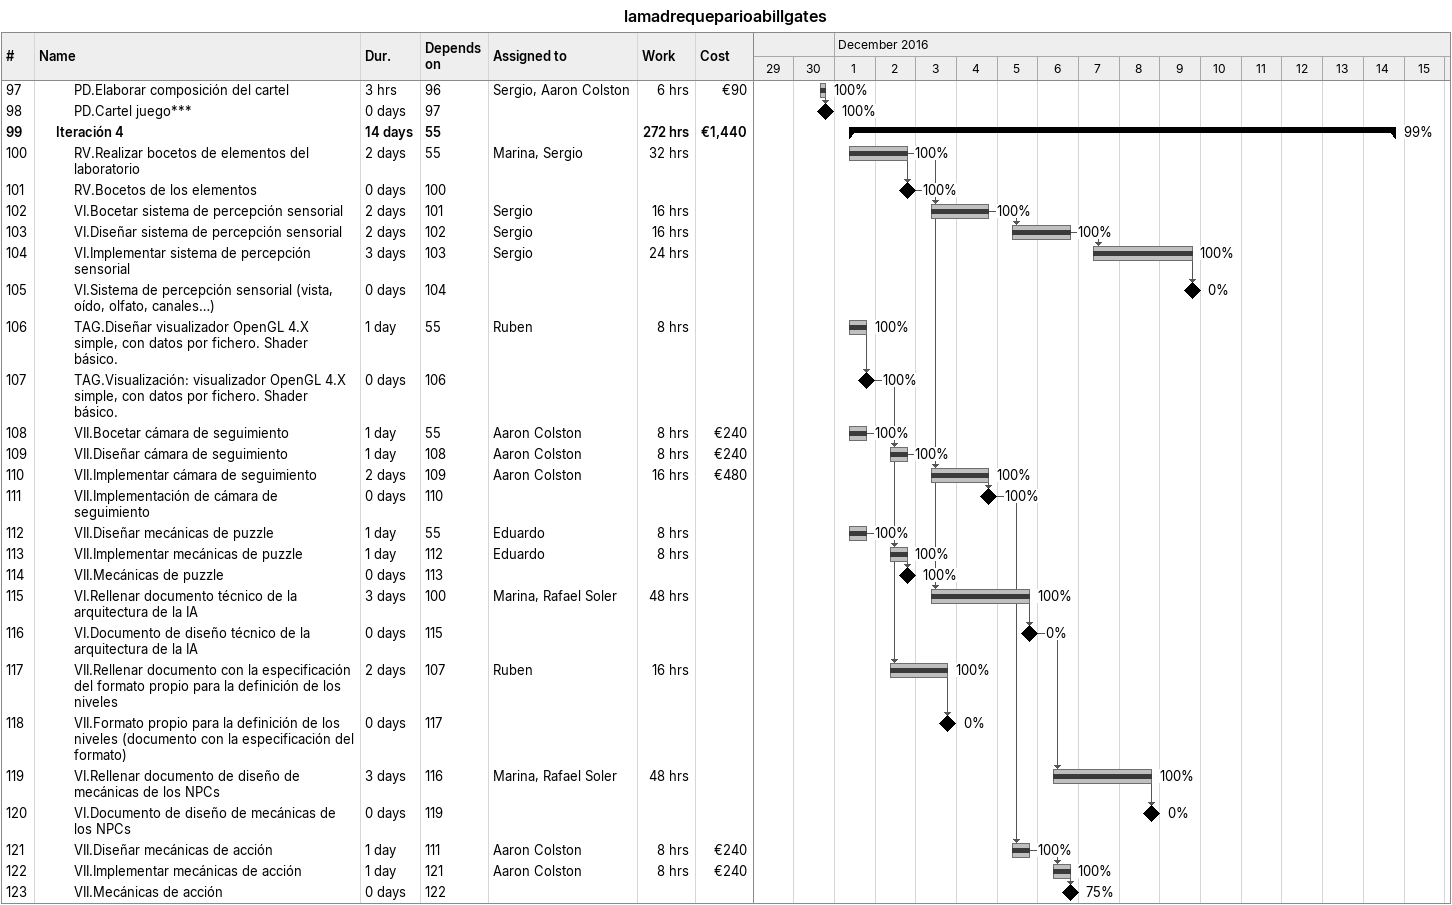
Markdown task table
lamadrequeparioabillgates

| ID | Level | Task | Duration | Start | Finish | Predecessors | Resources | % complete | Work (h) | Cost (€) |
|---|---|---|---|---|---|---|---|---|---|---|
| 97 | 3 | PD.Elaborar composición del cartel | 3h | 2016-11-30 | 2016-11-30 | 96 | Sergio, Aaron Colston | 100 | 6 | 90 |
| 98 | 3 | PD.Cartel juego*** | 0d | 2016-11-30 | 2016-11-30 | 97 |  | 100 |  |  |
| 99 | 2 | **Iteración 4** | 14d | 2016-12-01 | 2016-12-14 | 55 |  | 99 | 272 | 1440 |
| 100 | 3 | RV.Realizar bocetos de elementos del laboratorio | 2d | 2016-12-01 | 2016-12-02 | 55 | Marina, Sergio | 100 | 32 |  |
| 101 | 3 | RV.Bocetos de los elementos | 0d | 2016-12-02 | 2016-12-02 | 100 |  | 100 |  |  |
| 102 | 3 | VI.Bocetar sistema de percepción sensorial | 2d | 2016-12-03 | 2016-12-04 | 101 | Sergio | 100 | 16 |  |
| 103 | 3 | VI.Diseñar sistema de percepción sensorial | 2d | 2016-12-05 | 2016-12-06 | 102 | Sergio | 100 | 16 |  |
| 104 | 3 | VI.Implementar sistema de percepción sensorial | 3d | 2016-12-07 | 2016-12-09 | 103 | Sergio | 100 | 24 |  |
| 105 | 3 | VI.Sistema de percepción sensorial (vista, oído, olfato, canales…) | 0d | 2016-12-09 | 2016-12-09 | 104 |  | 0 |  |  |
| 106 | 3 | TAG.Diseñar visualizador OpenGL 4.X simple, con datos por fichero. Shader básico. | 1d | 2016-12-01 | 2016-12-01 | 55 | Ruben | 100 | 8 |  |
| 107 | 3 | TAG.Visualización: visualizador OpenGL 4.X simple, con datos por fichero. Shader básico. | 0d | 2016-12-01 | 2016-12-01 | 106 |  | 100 |  |  |
| 108 | 3 | VII.Bocetar cámara de seguimiento | 1d | 2016-12-01 | 2016-12-01 | 55 | Aaron Colston | 100 | 8 | 240 |
| 109 | 3 | VII.Diseñar cámara de seguimiento | 1d | 2016-12-02 | 2016-12-02 | 108 | Aaron Colston | 100 | 8 | 240 |
| 110 | 3 | VII.Implementar cámara de seguimiento | 2d | 2016-12-03 | 2016-12-04 | 109 | Aaron Colston | 100 | 16 | 480 |
| 111 | 3 | VII.Implementación de cámara de seguimiento | 0d | 2016-12-04 | 2016-12-04 | 110 |  | 100 |  |  |
| 112 | 3 | VII.Diseñar mecánicas de puzzle | 1d | 2016-12-01 | 2016-12-01 | 55 | Eduardo | 100 | 8 |  |
| 113 | 3 | VII.Implementar mecánicas de puzzle | 1d | 2016-12-02 | 2016-12-02 | 112 | Eduardo | 100 | 8 |  |
| 114 | 3 | VII.Mecánicas de puzzle | 0d | 2016-12-02 | 2016-12-02 | 113 |  | 100 |  |  |
| 115 | 3 | VI.Rellenar documento técnico de la arquitectura de la IA | 3d | 2016-12-03 | 2016-12-05 | 100 | Marina, Rafael Soler | 100 | 48 |  |
| 116 | 3 | VI.Documento de diseño técnico de la arquitectura de la IA | 0d | 2016-12-05 | 2016-12-05 | 115 |  | 0 |  |  |
| 117 | 3 | VII.Rellenar documento con la especificación del formato propio para la definición de los niveles | 2d | 2016-12-02 | 2016-12-03 | 107 | Ruben | 100 | 16 |  |
| 118 | 3 | VII.Formato propio para la definición de los niveles (documento con la especificación del formato) | 0d | 2016-12-03 | 2016-12-03 | 117 |  | 0 |  |  |
| 119 | 3 | VI.Rellenar documento de diseño de mecánicas de los NPCs | 3d | 2016-12-06 | 2016-12-08 | 116 | Marina, Rafael Soler | 100 | 48 |  |
| 120 | 3 | VI.Documento de diseño de mecánicas de los NPCs | 0d | 2016-12-08 | 2016-12-08 | 119 |  | 0 |  |  |
| 121 | 3 | VII.Diseñar mecánicas de acción | 1d | 2016-12-05 | 2016-12-05 | 111 | Aaron Colston | 100 | 8 | 240 |
| 122 | 3 | VII.Implementar mecánicas de acción | 1d | 2016-12-06 | 2016-12-06 | 121 | Aaron Colston | 100 | 8 | 240 |
| 123 | 3 | VII.Mecánicas de acción | 0d | 2016-12-06 | 2016-12-06 | 122 |  | 75 |  |  |
